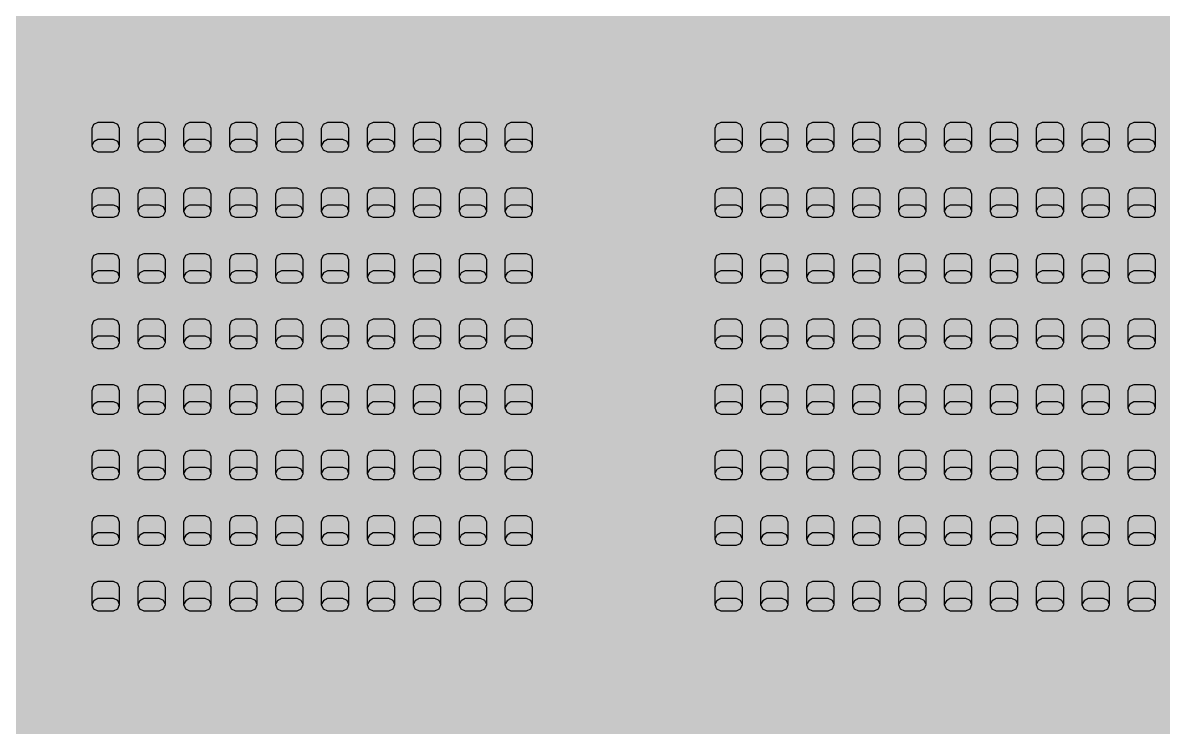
# Model space of a CAD drawing. Header units: feet. Extents: x 280 to 544, y 563 to 815.
# Drawn here: x 369 to 431.6, y 645.9 to 684.5 of the extents above; entities that cross this region are included whole.
import ezdxf

# ---------------------------------------------------------------- set-up
doc = ezdxf.new("R2010")
doc.units = ezdxf.units.FT
doc.header["$MEASUREMENT"] = 0
doc.layers.add('Background', color=7, linetype='Continuous')
doc.layers.add('Layer 1', color=7, linetype='Continuous')

msp = doc.modelspace()

# ---------------------------------------------------------------- hatches: boundary and pattern name
at = {"layer": 'Background', "lineweight": 0, "true_color": 0xe6e6e6, "transparency": 33554687}
h = msp.add_hatch(color=254, dxfattribs=at)
h.dxf.hatch_style = 1
h.paths.add_polyline_path([(491.791, 760.881), (310.541, 760.881), (310.541, 592.714), (491.791, 592.714)])

# ---------------------------------------------------------------- linework, layer by layer
at = {"layer": 'Layer 1', "color": 18, "lineweight": 25, "true_color": 0x000000}
for points in [[(374.269, 677.797), (374.269, 678.731), (374.172, 678.966), (373.936, 679.064), (373.082, 679.064), (372.846, 678.966), (372.748, 678.731), (372.748, 677.797), (372.846, 677.562), (373.082, 677.464), (373.936, 677.464), (374.172, 677.562), (374.269, 677.797), (374.172, 678.033), (373.936, 678.131), (373.082, 678.131), (372.866, 678.013), (372.748, 677.797)], [(376.79, 677.797), (376.79, 678.731), (376.692, 678.966), (376.457, 679.064), (375.603, 679.064), (375.367, 678.966), (375.269, 678.731), (375.269, 677.797), (375.367, 677.562), (375.603, 677.464), (376.457, 677.464), (376.692, 677.562), (376.79, 677.797), (376.692, 678.033), (376.457, 678.131), (375.603, 678.131), (375.387, 678.013), (375.269, 677.797)], [(379.311, 677.797), (379.311, 678.731), (379.213, 678.966), (378.978, 679.064), (378.123, 679.064), (377.888, 678.966), (377.79, 678.731), (377.79, 677.797), (377.888, 677.562), (378.123, 677.464), (378.978, 677.464), (379.213, 677.562), (379.311, 677.797), (379.213, 678.033), (378.978, 678.131), (378.123, 678.131), (377.908, 678.013), (377.79, 677.797)], [(381.832, 677.797), (381.832, 678.731), (381.734, 678.966), (381.498, 679.064), (380.644, 679.064), (380.409, 678.966), (380.311, 678.731), (380.311, 677.797), (380.409, 677.562), (380.644, 677.464), (381.498, 677.464), (381.734, 677.562), (381.832, 677.797), (381.734, 678.033), (381.498, 678.131), (380.644, 678.131), (380.428, 678.013), (380.311, 677.797)], [(384.353, 677.797), (384.353, 678.731), (384.255, 678.966), (384.019, 679.064), (383.165, 679.064), (382.929, 678.966), (382.832, 678.731), (382.832, 677.797), (382.929, 677.562), (383.165, 677.464), (384.019, 677.464), (384.255, 677.562), (384.353, 677.797), (384.255, 678.033), (384.019, 678.131), (383.165, 678.131), (382.949, 678.013), (382.832, 677.797)], [(386.873, 677.797), (386.873, 678.731), (386.776, 678.966), (386.54, 679.064), (385.686, 679.064), (385.45, 678.966), (385.353, 678.731), (385.353, 677.797), (385.45, 677.562), (385.686, 677.464), (386.54, 677.464), (386.776, 677.562), (386.873, 677.797), (386.776, 678.033), (386.54, 678.131), (385.686, 678.131), (385.47, 678.013), (385.353, 677.797)], [(389.394, 677.797), (389.394, 678.731), (389.296, 678.966), (389.061, 679.064), (388.207, 679.064), (387.971, 678.966), (387.873, 678.731), (387.873, 677.797), (387.971, 677.562), (388.207, 677.464), (389.061, 677.464), (389.296, 677.562), (389.394, 677.797), (389.296, 678.033), (389.061, 678.131), (388.207, 678.131), (387.991, 678.013), (387.873, 677.797)], [(391.915, 677.797), (391.915, 678.731), (391.817, 678.966), (391.582, 679.064), (390.727, 679.064), (390.492, 678.966), (390.394, 678.731), (390.394, 677.797), (390.492, 677.562), (390.727, 677.464), (391.582, 677.464), (391.817, 677.562), (391.915, 677.797), (391.817, 678.033), (391.582, 678.131), (390.727, 678.131), (390.512, 678.013), (390.394, 677.797)], [(394.436, 677.797), (394.436, 678.731), (394.338, 678.966), (394.102, 679.064), (393.248, 679.064), (393.012, 678.966), (392.915, 678.731), (392.915, 677.797), (393.012, 677.562), (393.248, 677.464), (394.102, 677.464), (394.338, 677.562), (394.436, 677.797), (394.338, 678.033), (394.102, 678.131), (393.248, 678.131), (393.033, 678.013), (392.915, 677.797)], [(396.957, 677.797), (396.957, 678.731), (396.859, 678.966), (396.623, 679.064), (395.769, 679.064), (395.533, 678.966), (395.436, 678.731), (395.436, 677.797), (395.533, 677.562), (395.769, 677.464), (396.623, 677.464), (396.859, 677.562), (396.957, 677.797), (396.859, 678.033), (396.623, 678.131), (395.769, 678.131), (395.553, 678.013), (395.436, 677.797)], [(408.477, 677.797), (408.477, 678.731), (408.38, 678.966), (408.144, 679.064), (407.29, 679.064), (407.054, 678.966), (406.957, 678.731), (406.957, 677.797), (407.054, 677.562), (407.29, 677.464), (408.144, 677.464), (408.38, 677.562), (408.477, 677.797), (408.38, 678.033), (408.144, 678.131), (407.29, 678.131), (407.074, 678.013), (406.957, 677.797)], [(410.998, 677.797), (410.998, 678.731), (410.901, 678.966), (410.665, 679.064), (409.811, 679.064), (409.575, 678.966), (409.477, 678.731), (409.477, 677.797), (409.575, 677.562), (409.811, 677.464), (410.665, 677.464), (410.901, 677.562), (410.998, 677.797), (410.901, 678.033), (410.665, 678.131), (409.811, 678.131), (409.595, 678.013), (409.477, 677.797)], [(413.519, 677.797), (413.519, 678.731), (413.421, 678.966), (413.186, 679.064), (412.331, 679.064), (412.096, 678.966), (411.998, 678.731), (411.998, 677.797), (412.096, 677.562), (412.331, 677.464), (413.186, 677.464), (413.421, 677.562), (413.519, 677.797), (413.421, 678.033), (413.186, 678.131), (412.331, 678.131), (412.116, 678.013), (411.998, 677.797)], [(416.04, 677.797), (416.04, 678.731), (415.942, 678.966), (415.706, 679.064), (414.852, 679.064), (414.616, 678.966), (414.519, 678.731), (414.519, 677.797), (414.616, 677.562), (414.852, 677.464), (415.706, 677.464), (415.942, 677.562), (416.04, 677.797), (415.942, 678.033), (415.706, 678.131), (414.852, 678.131), (414.637, 678.013), (414.519, 677.797)], [(418.56, 677.797), (418.56, 678.731), (418.463, 678.966), (418.227, 679.064), (417.373, 679.064), (417.137, 678.966), (417.04, 678.731), (417.04, 677.797), (417.137, 677.562), (417.373, 677.464), (418.227, 677.464), (418.463, 677.562), (418.56, 677.797), (418.463, 678.033), (418.227, 678.131), (417.373, 678.131), (417.157, 678.013), (417.04, 677.797)], [(421.081, 677.797), (421.081, 678.731), (420.984, 678.966), (420.748, 679.064), (419.894, 679.064), (419.658, 678.966), (419.56, 678.731), (419.56, 677.797), (419.658, 677.562), (419.894, 677.464), (420.748, 677.464), (420.984, 677.562), (421.081, 677.797), (420.984, 678.033), (420.748, 678.131), (419.894, 678.131), (419.678, 678.013), (419.56, 677.797)], [(423.602, 677.797), (423.602, 678.731), (423.505, 678.966), (423.269, 679.064), (422.415, 679.064), (422.179, 678.966), (422.081, 678.731), (422.081, 677.797), (422.179, 677.562), (422.415, 677.464), (423.269, 677.464), (423.505, 677.562), (423.602, 677.797), (423.505, 678.033), (423.269, 678.131), (422.415, 678.131), (422.199, 678.013), (422.081, 677.797)], [(426.123, 677.797), (426.123, 678.731), (426.025, 678.966), (425.79, 679.064), (424.935, 679.064), (424.7, 678.966), (424.602, 678.731), (424.602, 677.797), (424.7, 677.562), (424.935, 677.464), (425.79, 677.464), (426.025, 677.562), (426.123, 677.797), (426.025, 678.033), (425.79, 678.131), (424.935, 678.131), (424.72, 678.013), (424.602, 677.797)], [(428.644, 677.797), (428.644, 678.731), (428.546, 678.966), (428.31, 679.064), (427.456, 679.064), (427.221, 678.966), (427.123, 678.731), (427.123, 677.797), (427.221, 677.562), (427.456, 677.464), (428.31, 677.464), (428.546, 677.562), (428.644, 677.797), (428.546, 678.033), (428.31, 678.131), (427.456, 678.131), (427.24, 678.013), (427.123, 677.797)], [(431.164, 677.797), (431.164, 678.731), (431.067, 678.966), (430.831, 679.064), (429.977, 679.064), (429.741, 678.966), (429.644, 678.731), (429.644, 677.797), (429.741, 677.562), (429.977, 677.464), (430.831, 677.464), (431.067, 677.562), (431.164, 677.797), (431.067, 678.033), (430.831, 678.131), (429.977, 678.131), (429.761, 678.013), (429.644, 677.797)], [(374.269, 674.197), (374.269, 675.131), (374.172, 675.366), (373.936, 675.464), (373.082, 675.464), (372.846, 675.366), (372.748, 675.131), (372.748, 674.197), (372.846, 673.962), (373.082, 673.864), (373.936, 673.864), (374.172, 673.962), (374.269, 674.197), (374.172, 674.433), (373.936, 674.531), (373.082, 674.531), (372.866, 674.413), (372.748, 674.197)], [(376.79, 674.197), (376.79, 675.131), (376.692, 675.366), (376.457, 675.464), (375.603, 675.464), (375.367, 675.366), (375.269, 675.131), (375.269, 674.197), (375.367, 673.962), (375.603, 673.864), (376.457, 673.864), (376.692, 673.962), (376.79, 674.197), (376.692, 674.433), (376.457, 674.531), (375.603, 674.531), (375.387, 674.413), (375.269, 674.197)], [(379.311, 674.197), (379.311, 675.131), (379.213, 675.366), (378.978, 675.464), (378.123, 675.464), (377.888, 675.366), (377.79, 675.131), (377.79, 674.197), (377.888, 673.962), (378.123, 673.864), (378.978, 673.864), (379.213, 673.962), (379.311, 674.197), (379.213, 674.433), (378.978, 674.531), (378.123, 674.531), (377.908, 674.413), (377.79, 674.197)], [(381.832, 674.197), (381.832, 675.131), (381.734, 675.366), (381.498, 675.464), (380.644, 675.464), (380.409, 675.366), (380.311, 675.131), (380.311, 674.197), (380.409, 673.962), (380.644, 673.864), (381.498, 673.864), (381.734, 673.962), (381.832, 674.197), (381.734, 674.433), (381.498, 674.531), (380.644, 674.531), (380.428, 674.413), (380.311, 674.197)], [(384.353, 674.197), (384.353, 675.131), (384.255, 675.366), (384.019, 675.464), (383.165, 675.464), (382.929, 675.366), (382.832, 675.131), (382.832, 674.197), (382.929, 673.962), (383.165, 673.864), (384.019, 673.864), (384.255, 673.962), (384.353, 674.197), (384.255, 674.433), (384.019, 674.531), (383.165, 674.531), (382.949, 674.413), (382.832, 674.197)], [(386.873, 674.197), (386.873, 675.131), (386.776, 675.366), (386.54, 675.464), (385.686, 675.464), (385.45, 675.366), (385.353, 675.131), (385.353, 674.197), (385.45, 673.962), (385.686, 673.864), (386.54, 673.864), (386.776, 673.962), (386.873, 674.197), (386.776, 674.433), (386.54, 674.531), (385.686, 674.531), (385.47, 674.413), (385.353, 674.197)], [(389.394, 674.197), (389.394, 675.131), (389.296, 675.366), (389.061, 675.464), (388.207, 675.464), (387.971, 675.366), (387.873, 675.131), (387.873, 674.197), (387.971, 673.962), (388.207, 673.864), (389.061, 673.864), (389.296, 673.962), (389.394, 674.197), (389.296, 674.433), (389.061, 674.531), (388.207, 674.531), (387.991, 674.413), (387.873, 674.197)], [(391.915, 674.197), (391.915, 675.131), (391.817, 675.366), (391.582, 675.464), (390.727, 675.464), (390.492, 675.366), (390.394, 675.131), (390.394, 674.197), (390.492, 673.962), (390.727, 673.864), (391.582, 673.864), (391.817, 673.962), (391.915, 674.197), (391.817, 674.433), (391.582, 674.531), (390.727, 674.531), (390.512, 674.413), (390.394, 674.197)], [(394.436, 674.197), (394.436, 675.131), (394.338, 675.366), (394.102, 675.464), (393.248, 675.464), (393.012, 675.366), (392.915, 675.131), (392.915, 674.197), (393.012, 673.962), (393.248, 673.864), (394.102, 673.864), (394.338, 673.962), (394.436, 674.197), (394.338, 674.433), (394.102, 674.531), (393.248, 674.531), (393.033, 674.413), (392.915, 674.197)], [(396.957, 674.197), (396.957, 675.131), (396.859, 675.366), (396.623, 675.464), (395.769, 675.464), (395.533, 675.366), (395.436, 675.131), (395.436, 674.197), (395.533, 673.962), (395.769, 673.864), (396.623, 673.864), (396.859, 673.962), (396.957, 674.197), (396.859, 674.433), (396.623, 674.531), (395.769, 674.531), (395.553, 674.413), (395.436, 674.197)], [(408.477, 674.197), (408.477, 675.131), (408.38, 675.366), (408.144, 675.464), (407.29, 675.464), (407.054, 675.366), (406.957, 675.131), (406.957, 674.197), (407.054, 673.962), (407.29, 673.864), (408.144, 673.864), (408.38, 673.962), (408.477, 674.197), (408.38, 674.433), (408.144, 674.531), (407.29, 674.531), (407.074, 674.413), (406.957, 674.197)], [(410.998, 674.197), (410.998, 675.131), (410.901, 675.366), (410.665, 675.464), (409.811, 675.464), (409.575, 675.366), (409.477, 675.131), (409.477, 674.197), (409.575, 673.962), (409.811, 673.864), (410.665, 673.864), (410.901, 673.962), (410.998, 674.197), (410.901, 674.433), (410.665, 674.531), (409.811, 674.531), (409.595, 674.413), (409.477, 674.197)], [(413.519, 674.197), (413.519, 675.131), (413.421, 675.366), (413.186, 675.464), (412.331, 675.464), (412.096, 675.366), (411.998, 675.131), (411.998, 674.197), (412.096, 673.962), (412.331, 673.864), (413.186, 673.864), (413.421, 673.962), (413.519, 674.197), (413.421, 674.433), (413.186, 674.531), (412.331, 674.531), (412.116, 674.413), (411.998, 674.197)], [(416.04, 674.197), (416.04, 675.131), (415.942, 675.366), (415.706, 675.464), (414.852, 675.464), (414.616, 675.366), (414.519, 675.131), (414.519, 674.197), (414.616, 673.962), (414.852, 673.864), (415.706, 673.864), (415.942, 673.962), (416.04, 674.197), (415.942, 674.433), (415.706, 674.531), (414.852, 674.531), (414.637, 674.413), (414.519, 674.197)], [(418.56, 674.197), (418.56, 675.131), (418.463, 675.366), (418.227, 675.464), (417.373, 675.464), (417.137, 675.366), (417.04, 675.131), (417.04, 674.197), (417.137, 673.962), (417.373, 673.864), (418.227, 673.864), (418.463, 673.962), (418.56, 674.197), (418.463, 674.433), (418.227, 674.531), (417.373, 674.531), (417.157, 674.413), (417.04, 674.197)], [(421.081, 674.197), (421.081, 675.131), (420.984, 675.366), (420.748, 675.464), (419.894, 675.464), (419.658, 675.366), (419.56, 675.131), (419.56, 674.197), (419.658, 673.962), (419.894, 673.864), (420.748, 673.864), (420.984, 673.962), (421.081, 674.197), (420.984, 674.433), (420.748, 674.531), (419.894, 674.531), (419.678, 674.413), (419.56, 674.197)], [(423.602, 674.197), (423.602, 675.131), (423.505, 675.366), (423.269, 675.464), (422.415, 675.464), (422.179, 675.366), (422.081, 675.131), (422.081, 674.197), (422.179, 673.962), (422.415, 673.864), (423.269, 673.864), (423.505, 673.962), (423.602, 674.197), (423.505, 674.433), (423.269, 674.531), (422.415, 674.531), (422.199, 674.413), (422.081, 674.197)], [(426.123, 674.197), (426.123, 675.131), (426.025, 675.366), (425.79, 675.464), (424.935, 675.464), (424.7, 675.366), (424.602, 675.131), (424.602, 674.197), (424.7, 673.962), (424.935, 673.864), (425.79, 673.864), (426.025, 673.962), (426.123, 674.197), (426.025, 674.433), (425.79, 674.531), (424.935, 674.531), (424.72, 674.413), (424.602, 674.197)], [(428.644, 674.197), (428.644, 675.131), (428.546, 675.366), (428.31, 675.464), (427.456, 675.464), (427.221, 675.366), (427.123, 675.131), (427.123, 674.197), (427.221, 673.962), (427.456, 673.864), (428.31, 673.864), (428.546, 673.962), (428.644, 674.197), (428.546, 674.433), (428.31, 674.531), (427.456, 674.531), (427.24, 674.413), (427.123, 674.197)], [(431.164, 674.197), (431.164, 675.131), (431.067, 675.366), (430.831, 675.464), (429.977, 675.464), (429.741, 675.366), (429.644, 675.131), (429.644, 674.197), (429.741, 673.962), (429.977, 673.864), (430.831, 673.864), (431.067, 673.962), (431.164, 674.197), (431.067, 674.433), (430.831, 674.531), (429.977, 674.531), (429.761, 674.413), (429.644, 674.197)], [(374.269, 670.597), (374.269, 671.531), (374.172, 671.766), (373.936, 671.864), (373.082, 671.864), (372.846, 671.766), (372.748, 671.531), (372.748, 670.597), (372.846, 670.362), (373.082, 670.264), (373.936, 670.264), (374.172, 670.362), (374.269, 670.597), (374.172, 670.833), (373.936, 670.931), (373.082, 670.931), (372.866, 670.813), (372.748, 670.597)], [(376.79, 670.597), (376.79, 671.531), (376.692, 671.766), (376.457, 671.864), (375.603, 671.864), (375.367, 671.766), (375.269, 671.531), (375.269, 670.597), (375.367, 670.362), (375.603, 670.264), (376.457, 670.264), (376.692, 670.362), (376.79, 670.597), (376.692, 670.833), (376.457, 670.931), (375.603, 670.931), (375.387, 670.813), (375.269, 670.597)], [(379.311, 670.597), (379.311, 671.531), (379.213, 671.766), (378.978, 671.864), (378.123, 671.864), (377.888, 671.766), (377.79, 671.531), (377.79, 670.597), (377.888, 670.362), (378.123, 670.264), (378.978, 670.264), (379.213, 670.362), (379.311, 670.597), (379.213, 670.833), (378.978, 670.931), (378.123, 670.931), (377.908, 670.813), (377.79, 670.597)], [(381.832, 670.597), (381.832, 671.531), (381.734, 671.766), (381.498, 671.864), (380.644, 671.864), (380.409, 671.766), (380.311, 671.531), (380.311, 670.597), (380.409, 670.362), (380.644, 670.264), (381.498, 670.264), (381.734, 670.362), (381.832, 670.597), (381.734, 670.833), (381.498, 670.931), (380.644, 670.931), (380.428, 670.813), (380.311, 670.597)], [(384.353, 670.597), (384.353, 671.531), (384.255, 671.766), (384.019, 671.864), (383.165, 671.864), (382.929, 671.766), (382.832, 671.531), (382.832, 670.597), (382.929, 670.362), (383.165, 670.264), (384.019, 670.264), (384.255, 670.362), (384.353, 670.597), (384.255, 670.833), (384.019, 670.931), (383.165, 670.931), (382.949, 670.813), (382.832, 670.597)], [(386.873, 670.597), (386.873, 671.531), (386.776, 671.766), (386.54, 671.864), (385.686, 671.864), (385.45, 671.766), (385.353, 671.531), (385.353, 670.597), (385.45, 670.362), (385.686, 670.264), (386.54, 670.264), (386.776, 670.362), (386.873, 670.597), (386.776, 670.833), (386.54, 670.931), (385.686, 670.931), (385.47, 670.813), (385.353, 670.597)], [(389.394, 670.597), (389.394, 671.531), (389.296, 671.766), (389.061, 671.864), (388.207, 671.864), (387.971, 671.766), (387.873, 671.531), (387.873, 670.597), (387.971, 670.362), (388.207, 670.264), (389.061, 670.264), (389.296, 670.362), (389.394, 670.597), (389.296, 670.833), (389.061, 670.931), (388.207, 670.931), (387.991, 670.813), (387.873, 670.597)], [(391.915, 670.597), (391.915, 671.531), (391.817, 671.766), (391.582, 671.864), (390.727, 671.864), (390.492, 671.766), (390.394, 671.531), (390.394, 670.597), (390.492, 670.362), (390.727, 670.264), (391.582, 670.264), (391.817, 670.362), (391.915, 670.597), (391.817, 670.833), (391.582, 670.931), (390.727, 670.931), (390.512, 670.813), (390.394, 670.597)], [(394.436, 670.597), (394.436, 671.531), (394.338, 671.766), (394.102, 671.864), (393.248, 671.864), (393.012, 671.766), (392.915, 671.531), (392.915, 670.597), (393.012, 670.362), (393.248, 670.264), (394.102, 670.264), (394.338, 670.362), (394.436, 670.597), (394.338, 670.833), (394.102, 670.931), (393.248, 670.931), (393.033, 670.813), (392.915, 670.597)], [(396.957, 670.597), (396.957, 671.531), (396.859, 671.766), (396.623, 671.864), (395.769, 671.864), (395.533, 671.766), (395.436, 671.531), (395.436, 670.597), (395.533, 670.362), (395.769, 670.264), (396.623, 670.264), (396.859, 670.362), (396.957, 670.597), (396.859, 670.833), (396.623, 670.931), (395.769, 670.931), (395.553, 670.813), (395.436, 670.597)], [(408.477, 670.597), (408.477, 671.531), (408.38, 671.766), (408.144, 671.864), (407.29, 671.864), (407.054, 671.766), (406.957, 671.531), (406.957, 670.597), (407.054, 670.362), (407.29, 670.264), (408.144, 670.264), (408.38, 670.362), (408.477, 670.597), (408.38, 670.833), (408.144, 670.931), (407.29, 670.931), (407.074, 670.813), (406.957, 670.597)], [(410.998, 670.597), (410.998, 671.531), (410.901, 671.766), (410.665, 671.864), (409.811, 671.864), (409.575, 671.766), (409.477, 671.531), (409.477, 670.597), (409.575, 670.362), (409.811, 670.264), (410.665, 670.264), (410.901, 670.362), (410.998, 670.597), (410.901, 670.833), (410.665, 670.931), (409.811, 670.931), (409.595, 670.813), (409.477, 670.597)], [(413.519, 670.597), (413.519, 671.531), (413.421, 671.766), (413.186, 671.864), (412.331, 671.864), (412.096, 671.766), (411.998, 671.531), (411.998, 670.597), (412.096, 670.362), (412.331, 670.264), (413.186, 670.264), (413.421, 670.362), (413.519, 670.597), (413.421, 670.833), (413.186, 670.931), (412.331, 670.931), (412.116, 670.813), (411.998, 670.597)], [(416.04, 670.597), (416.04, 671.531), (415.942, 671.766), (415.706, 671.864), (414.852, 671.864), (414.616, 671.766), (414.519, 671.531), (414.519, 670.597), (414.616, 670.362), (414.852, 670.264), (415.706, 670.264), (415.942, 670.362), (416.04, 670.597), (415.942, 670.833), (415.706, 670.931), (414.852, 670.931), (414.637, 670.813), (414.519, 670.597)], [(418.56, 670.597), (418.56, 671.531), (418.463, 671.766), (418.227, 671.864), (417.373, 671.864), (417.137, 671.766), (417.04, 671.531), (417.04, 670.597), (417.137, 670.362), (417.373, 670.264), (418.227, 670.264), (418.463, 670.362), (418.56, 670.597), (418.463, 670.833), (418.227, 670.931), (417.373, 670.931), (417.157, 670.813), (417.04, 670.597)], [(421.081, 670.597), (421.081, 671.531), (420.984, 671.766), (420.748, 671.864), (419.894, 671.864), (419.658, 671.766), (419.56, 671.531), (419.56, 670.597), (419.658, 670.362), (419.894, 670.264), (420.748, 670.264), (420.984, 670.362), (421.081, 670.597), (420.984, 670.833), (420.748, 670.931), (419.894, 670.931), (419.678, 670.813), (419.56, 670.597)], [(423.602, 670.597), (423.602, 671.531), (423.505, 671.766), (423.269, 671.864), (422.415, 671.864), (422.179, 671.766), (422.081, 671.531), (422.081, 670.597), (422.179, 670.362), (422.415, 670.264), (423.269, 670.264), (423.505, 670.362), (423.602, 670.597), (423.505, 670.833), (423.269, 670.931), (422.415, 670.931), (422.199, 670.813), (422.081, 670.597)], [(426.123, 670.597), (426.123, 671.531), (426.025, 671.766), (425.79, 671.864), (424.935, 671.864), (424.7, 671.766), (424.602, 671.531), (424.602, 670.597), (424.7, 670.362), (424.935, 670.264), (425.79, 670.264), (426.025, 670.362), (426.123, 670.597), (426.025, 670.833), (425.79, 670.931), (424.935, 670.931), (424.72, 670.813), (424.602, 670.597)], [(428.644, 670.597), (428.644, 671.531), (428.546, 671.766), (428.31, 671.864), (427.456, 671.864), (427.221, 671.766), (427.123, 671.531), (427.123, 670.597), (427.221, 670.362), (427.456, 670.264), (428.31, 670.264), (428.546, 670.362), (428.644, 670.597), (428.546, 670.833), (428.31, 670.931), (427.456, 670.931), (427.24, 670.813), (427.123, 670.597)], [(431.164, 670.597), (431.164, 671.531), (431.067, 671.766), (430.831, 671.864), (429.977, 671.864), (429.741, 671.766), (429.644, 671.531), (429.644, 670.597), (429.741, 670.362), (429.977, 670.264), (430.831, 670.264), (431.067, 670.362), (431.164, 670.597), (431.067, 670.833), (430.831, 670.931), (429.977, 670.931), (429.761, 670.813), (429.644, 670.597)], [(374.269, 666.997), (374.269, 667.931), (374.172, 668.167), (373.936, 668.264), (373.082, 668.264), (372.846, 668.167), (372.748, 667.931), (372.748, 666.997), (372.846, 666.762), (373.082, 666.664), (373.936, 666.664), (374.172, 666.762), (374.269, 666.997), (374.172, 667.233), (373.936, 667.331), (373.082, 667.331), (372.866, 667.213), (372.748, 666.997)], [(376.79, 666.997), (376.79, 667.931), (376.692, 668.167), (376.457, 668.264), (375.603, 668.264), (375.367, 668.167), (375.269, 667.931), (375.269, 666.997), (375.367, 666.762), (375.603, 666.664), (376.457, 666.664), (376.692, 666.762), (376.79, 666.997), (376.692, 667.233), (376.457, 667.331), (375.603, 667.331), (375.387, 667.213), (375.269, 666.997)], [(379.311, 666.997), (379.311, 667.931), (379.213, 668.167), (378.978, 668.264), (378.123, 668.264), (377.888, 668.167), (377.79, 667.931), (377.79, 666.997), (377.888, 666.762), (378.123, 666.664), (378.978, 666.664), (379.213, 666.762), (379.311, 666.997), (379.213, 667.233), (378.978, 667.331), (378.123, 667.331), (377.908, 667.213), (377.79, 666.997)], [(381.832, 666.997), (381.832, 667.931), (381.734, 668.167), (381.498, 668.264), (380.644, 668.264), (380.409, 668.167), (380.311, 667.931), (380.311, 666.997), (380.409, 666.762), (380.644, 666.664), (381.498, 666.664), (381.734, 666.762), (381.832, 666.997), (381.734, 667.233), (381.498, 667.331), (380.644, 667.331), (380.428, 667.213), (380.311, 666.997)], [(384.353, 666.997), (384.353, 667.931), (384.255, 668.167), (384.019, 668.264), (383.165, 668.264), (382.929, 668.167), (382.832, 667.931), (382.832, 666.997), (382.929, 666.762), (383.165, 666.664), (384.019, 666.664), (384.255, 666.762), (384.353, 666.997), (384.255, 667.233), (384.019, 667.331), (383.165, 667.331), (382.949, 667.213), (382.832, 666.997)], [(386.873, 666.997), (386.873, 667.931), (386.776, 668.167), (386.54, 668.264), (385.686, 668.264), (385.45, 668.167), (385.353, 667.931), (385.353, 666.997), (385.45, 666.762), (385.686, 666.664), (386.54, 666.664), (386.776, 666.762), (386.873, 666.997), (386.776, 667.233), (386.54, 667.331), (385.686, 667.331), (385.47, 667.213), (385.353, 666.997)], [(389.394, 666.997), (389.394, 667.931), (389.296, 668.167), (389.061, 668.264), (388.207, 668.264), (387.971, 668.167), (387.873, 667.931), (387.873, 666.997), (387.971, 666.762), (388.207, 666.664), (389.061, 666.664), (389.296, 666.762), (389.394, 666.997), (389.296, 667.233), (389.061, 667.331), (388.207, 667.331), (387.991, 667.213), (387.873, 666.997)], [(391.915, 666.997), (391.915, 667.931), (391.817, 668.167), (391.582, 668.264), (390.727, 668.264), (390.492, 668.167), (390.394, 667.931), (390.394, 666.997), (390.492, 666.762), (390.727, 666.664), (391.582, 666.664), (391.817, 666.762), (391.915, 666.997), (391.817, 667.233), (391.582, 667.331), (390.727, 667.331), (390.512, 667.213), (390.394, 666.997)], [(394.436, 666.997), (394.436, 667.931), (394.338, 668.167), (394.102, 668.264), (393.248, 668.264), (393.012, 668.167), (392.915, 667.931), (392.915, 666.997), (393.012, 666.762), (393.248, 666.664), (394.102, 666.664), (394.338, 666.762), (394.436, 666.997), (394.338, 667.233), (394.102, 667.331), (393.248, 667.331), (393.033, 667.213), (392.915, 666.997)], [(396.957, 666.997), (396.957, 667.931), (396.859, 668.167), (396.623, 668.264), (395.769, 668.264), (395.533, 668.167), (395.436, 667.931), (395.436, 666.997), (395.533, 666.762), (395.769, 666.664), (396.623, 666.664), (396.859, 666.762), (396.957, 666.997), (396.859, 667.233), (396.623, 667.331), (395.769, 667.331), (395.553, 667.213), (395.436, 666.997)], [(408.477, 666.997), (408.477, 667.931), (408.38, 668.167), (408.144, 668.264), (407.29, 668.264), (407.054, 668.167), (406.957, 667.931), (406.957, 666.997), (407.054, 666.762), (407.29, 666.664), (408.144, 666.664), (408.38, 666.762), (408.477, 666.997), (408.38, 667.233), (408.144, 667.331), (407.29, 667.331), (407.074, 667.213), (406.957, 666.997)], [(410.998, 666.997), (410.998, 667.931), (410.901, 668.167), (410.665, 668.264), (409.811, 668.264), (409.575, 668.167), (409.477, 667.931), (409.477, 666.997), (409.575, 666.762), (409.811, 666.664), (410.665, 666.664), (410.901, 666.762), (410.998, 666.997), (410.901, 667.233), (410.665, 667.331), (409.811, 667.331), (409.595, 667.213), (409.477, 666.997)], [(413.519, 666.997), (413.519, 667.931), (413.421, 668.167), (413.186, 668.264), (412.331, 668.264), (412.096, 668.167), (411.998, 667.931), (411.998, 666.997), (412.096, 666.762), (412.331, 666.664), (413.186, 666.664), (413.421, 666.762), (413.519, 666.997), (413.421, 667.233), (413.186, 667.331), (412.331, 667.331), (412.116, 667.213), (411.998, 666.997)], [(416.04, 666.997), (416.04, 667.931), (415.942, 668.167), (415.706, 668.264), (414.852, 668.264), (414.616, 668.167), (414.519, 667.931), (414.519, 666.997), (414.616, 666.762), (414.852, 666.664), (415.706, 666.664), (415.942, 666.762), (416.04, 666.997), (415.942, 667.233), (415.706, 667.331), (414.852, 667.331), (414.637, 667.213), (414.519, 666.997)], [(418.56, 666.997), (418.56, 667.931), (418.463, 668.167), (418.227, 668.264), (417.373, 668.264), (417.137, 668.167), (417.04, 667.931), (417.04, 666.997), (417.137, 666.762), (417.373, 666.664), (418.227, 666.664), (418.463, 666.762), (418.56, 666.997), (418.463, 667.233), (418.227, 667.331), (417.373, 667.331), (417.157, 667.213), (417.04, 666.997)], [(421.081, 666.997), (421.081, 667.931), (420.984, 668.167), (420.748, 668.264), (419.894, 668.264), (419.658, 668.167), (419.56, 667.931), (419.56, 666.997), (419.658, 666.762), (419.894, 666.664), (420.748, 666.664), (420.984, 666.762), (421.081, 666.997), (420.984, 667.233), (420.748, 667.331), (419.894, 667.331), (419.678, 667.213), (419.56, 666.997)], [(423.602, 666.997), (423.602, 667.931), (423.505, 668.167), (423.269, 668.264), (422.415, 668.264), (422.179, 668.167), (422.081, 667.931), (422.081, 666.997), (422.179, 666.762), (422.415, 666.664), (423.269, 666.664), (423.505, 666.762), (423.602, 666.997), (423.505, 667.233), (423.269, 667.331), (422.415, 667.331), (422.199, 667.213), (422.081, 666.997)], [(426.123, 666.997), (426.123, 667.931), (426.025, 668.167), (425.79, 668.264), (424.935, 668.264), (424.7, 668.167), (424.602, 667.931), (424.602, 666.997), (424.7, 666.762), (424.935, 666.664), (425.79, 666.664), (426.025, 666.762), (426.123, 666.997), (426.025, 667.233), (425.79, 667.331), (424.935, 667.331), (424.72, 667.213), (424.602, 666.997)], [(428.644, 666.997), (428.644, 667.931), (428.546, 668.167), (428.31, 668.264), (427.456, 668.264), (427.221, 668.167), (427.123, 667.931), (427.123, 666.997), (427.221, 666.762), (427.456, 666.664), (428.31, 666.664), (428.546, 666.762), (428.644, 666.997), (428.546, 667.233), (428.31, 667.331), (427.456, 667.331), (427.24, 667.213), (427.123, 666.997)], [(431.164, 666.997), (431.164, 667.931), (431.067, 668.167), (430.831, 668.264), (429.977, 668.264), (429.741, 668.167), (429.644, 667.931), (429.644, 666.997), (429.741, 666.762), (429.977, 666.664), (430.831, 666.664), (431.067, 666.762), (431.164, 666.997), (431.067, 667.233), (430.831, 667.331), (429.977, 667.331), (429.761, 667.213), (429.644, 666.997)], [(374.269, 663.397), (374.269, 664.331), (374.172, 664.567), (373.936, 664.664), (373.082, 664.664), (372.846, 664.567), (372.748, 664.331), (372.748, 663.397), (372.846, 663.162), (373.082, 663.064), (373.936, 663.064), (374.172, 663.162), (374.269, 663.397), (374.172, 663.633), (373.936, 663.731), (373.082, 663.731), (372.866, 663.613), (372.748, 663.397)], [(376.79, 663.397), (376.79, 664.331), (376.692, 664.567), (376.457, 664.664), (375.603, 664.664), (375.367, 664.567), (375.269, 664.331), (375.269, 663.397), (375.367, 663.162), (375.603, 663.064), (376.457, 663.064), (376.692, 663.162), (376.79, 663.397), (376.692, 663.633), (376.457, 663.731), (375.603, 663.731), (375.387, 663.613), (375.269, 663.397)], [(379.311, 663.397), (379.311, 664.331), (379.213, 664.567), (378.978, 664.664), (378.123, 664.664), (377.888, 664.567), (377.79, 664.331), (377.79, 663.397), (377.888, 663.162), (378.123, 663.064), (378.978, 663.064), (379.213, 663.162), (379.311, 663.397), (379.213, 663.633), (378.978, 663.731), (378.123, 663.731), (377.908, 663.613), (377.79, 663.397)], [(381.832, 663.397), (381.832, 664.331), (381.734, 664.567), (381.498, 664.664), (380.644, 664.664), (380.409, 664.567), (380.311, 664.331), (380.311, 663.397), (380.409, 663.162), (380.644, 663.064), (381.498, 663.064), (381.734, 663.162), (381.832, 663.397), (381.734, 663.633), (381.498, 663.731), (380.644, 663.731), (380.428, 663.613), (380.311, 663.397)], [(384.353, 663.397), (384.353, 664.331), (384.255, 664.567), (384.019, 664.664), (383.165, 664.664), (382.929, 664.567), (382.832, 664.331), (382.832, 663.397), (382.929, 663.162), (383.165, 663.064), (384.019, 663.064), (384.255, 663.162), (384.353, 663.397), (384.255, 663.633), (384.019, 663.731), (383.165, 663.731), (382.949, 663.613), (382.832, 663.397)], [(386.873, 663.397), (386.873, 664.331), (386.776, 664.567), (386.54, 664.664), (385.686, 664.664), (385.45, 664.567), (385.353, 664.331), (385.353, 663.397), (385.45, 663.162), (385.686, 663.064), (386.54, 663.064), (386.776, 663.162), (386.873, 663.397), (386.776, 663.633), (386.54, 663.731), (385.686, 663.731), (385.47, 663.613), (385.353, 663.397)], [(389.394, 663.397), (389.394, 664.331), (389.296, 664.567), (389.061, 664.664), (388.207, 664.664), (387.971, 664.567), (387.873, 664.331), (387.873, 663.397), (387.971, 663.162), (388.207, 663.064), (389.061, 663.064), (389.296, 663.162), (389.394, 663.397), (389.296, 663.633), (389.061, 663.731), (388.207, 663.731), (387.991, 663.613), (387.873, 663.397)], [(391.915, 663.397), (391.915, 664.331), (391.817, 664.567), (391.582, 664.664), (390.727, 664.664), (390.492, 664.567), (390.394, 664.331), (390.394, 663.397), (390.492, 663.162), (390.727, 663.064), (391.582, 663.064), (391.817, 663.162), (391.915, 663.397), (391.817, 663.633), (391.582, 663.731), (390.727, 663.731), (390.512, 663.613), (390.394, 663.397)], [(394.436, 663.397), (394.436, 664.331), (394.338, 664.567), (394.102, 664.664), (393.248, 664.664), (393.012, 664.567), (392.915, 664.331), (392.915, 663.397), (393.012, 663.162), (393.248, 663.064), (394.102, 663.064), (394.338, 663.162), (394.436, 663.397), (394.338, 663.633), (394.102, 663.731), (393.248, 663.731), (393.033, 663.613), (392.915, 663.397)], [(396.957, 663.397), (396.957, 664.331), (396.859, 664.567), (396.623, 664.664), (395.769, 664.664), (395.533, 664.567), (395.436, 664.331), (395.436, 663.397), (395.533, 663.162), (395.769, 663.064), (396.623, 663.064), (396.859, 663.162), (396.957, 663.397), (396.859, 663.633), (396.623, 663.731), (395.769, 663.731), (395.553, 663.613), (395.436, 663.397)], [(408.477, 663.397), (408.477, 664.331), (408.38, 664.567), (408.144, 664.664), (407.29, 664.664), (407.054, 664.567), (406.957, 664.331), (406.957, 663.397), (407.054, 663.162), (407.29, 663.064), (408.144, 663.064), (408.38, 663.162), (408.477, 663.397), (408.38, 663.633), (408.144, 663.731), (407.29, 663.731), (407.074, 663.613), (406.957, 663.397)], [(410.998, 663.397), (410.998, 664.331), (410.901, 664.567), (410.665, 664.664), (409.811, 664.664), (409.575, 664.567), (409.477, 664.331), (409.477, 663.397), (409.575, 663.162), (409.811, 663.064), (410.665, 663.064), (410.901, 663.162), (410.998, 663.397), (410.901, 663.633), (410.665, 663.731), (409.811, 663.731), (409.595, 663.613), (409.477, 663.397)], [(413.519, 663.397), (413.519, 664.331), (413.421, 664.567), (413.186, 664.664), (412.331, 664.664), (412.096, 664.567), (411.998, 664.331), (411.998, 663.397), (412.096, 663.162), (412.331, 663.064), (413.186, 663.064), (413.421, 663.162), (413.519, 663.397), (413.421, 663.633), (413.186, 663.731), (412.331, 663.731), (412.116, 663.613), (411.998, 663.397)], [(416.04, 663.397), (416.04, 664.331), (415.942, 664.567), (415.706, 664.664), (414.852, 664.664), (414.616, 664.567), (414.519, 664.331), (414.519, 663.397), (414.616, 663.162), (414.852, 663.064), (415.706, 663.064), (415.942, 663.162), (416.04, 663.397), (415.942, 663.633), (415.706, 663.731), (414.852, 663.731), (414.637, 663.613), (414.519, 663.397)], [(418.56, 663.397), (418.56, 664.331), (418.463, 664.567), (418.227, 664.664), (417.373, 664.664), (417.137, 664.567), (417.04, 664.331), (417.04, 663.397), (417.137, 663.162), (417.373, 663.064), (418.227, 663.064), (418.463, 663.162), (418.56, 663.397), (418.463, 663.633), (418.227, 663.731), (417.373, 663.731), (417.157, 663.613), (417.04, 663.397)], [(421.081, 663.397), (421.081, 664.331), (420.984, 664.567), (420.748, 664.664), (419.894, 664.664), (419.658, 664.567), (419.56, 664.331), (419.56, 663.397), (419.658, 663.162), (419.894, 663.064), (420.748, 663.064), (420.984, 663.162), (421.081, 663.397), (420.984, 663.633), (420.748, 663.731), (419.894, 663.731), (419.678, 663.613), (419.56, 663.397)], [(423.602, 663.397), (423.602, 664.331), (423.505, 664.567), (423.269, 664.664), (422.415, 664.664), (422.179, 664.567), (422.081, 664.331), (422.081, 663.397), (422.179, 663.162), (422.415, 663.064), (423.269, 663.064), (423.505, 663.162), (423.602, 663.397), (423.505, 663.633), (423.269, 663.731), (422.415, 663.731), (422.199, 663.613), (422.081, 663.397)], [(426.123, 663.397), (426.123, 664.331), (426.025, 664.567), (425.79, 664.664), (424.935, 664.664), (424.7, 664.567), (424.602, 664.331), (424.602, 663.397), (424.7, 663.162), (424.935, 663.064), (425.79, 663.064), (426.025, 663.162), (426.123, 663.397), (426.025, 663.633), (425.79, 663.731), (424.935, 663.731), (424.72, 663.613), (424.602, 663.397)], [(428.644, 663.397), (428.644, 664.331), (428.546, 664.567), (428.31, 664.664), (427.456, 664.664), (427.221, 664.567), (427.123, 664.331), (427.123, 663.397), (427.221, 663.162), (427.456, 663.064), (428.31, 663.064), (428.546, 663.162), (428.644, 663.397), (428.546, 663.633), (428.31, 663.731), (427.456, 663.731), (427.24, 663.613), (427.123, 663.397)], [(431.164, 663.397), (431.164, 664.331), (431.067, 664.567), (430.831, 664.664), (429.977, 664.664), (429.741, 664.567), (429.644, 664.331), (429.644, 663.397), (429.741, 663.162), (429.977, 663.064), (430.831, 663.064), (431.067, 663.162), (431.164, 663.397), (431.067, 663.633), (430.831, 663.731), (429.977, 663.731), (429.761, 663.613), (429.644, 663.397)], [(374.269, 659.797), (374.269, 660.731), (374.172, 660.966), (373.936, 661.064), (373.082, 661.064), (372.846, 660.966), (372.748, 660.731), (372.748, 659.797), (372.846, 659.562), (373.082, 659.464), (373.936, 659.464), (374.172, 659.562), (374.269, 659.797), (374.172, 660.033), (373.936, 660.131), (373.082, 660.131), (372.866, 660.013), (372.748, 659.797)], [(376.79, 659.797), (376.79, 660.731), (376.692, 660.966), (376.457, 661.064), (375.603, 661.064), (375.367, 660.966), (375.269, 660.731), (375.269, 659.797), (375.367, 659.562), (375.603, 659.464), (376.457, 659.464), (376.692, 659.562), (376.79, 659.797), (376.692, 660.033), (376.457, 660.131), (375.603, 660.131), (375.387, 660.013), (375.269, 659.797)], [(379.311, 659.797), (379.311, 660.731), (379.213, 660.966), (378.978, 661.064), (378.123, 661.064), (377.888, 660.966), (377.79, 660.731), (377.79, 659.797), (377.888, 659.562), (378.123, 659.464), (378.978, 659.464), (379.213, 659.562), (379.311, 659.797), (379.213, 660.033), (378.978, 660.131), (378.123, 660.131), (377.908, 660.013), (377.79, 659.797)], [(381.832, 659.797), (381.832, 660.731), (381.734, 660.966), (381.498, 661.064), (380.644, 661.064), (380.409, 660.966), (380.311, 660.731), (380.311, 659.797), (380.409, 659.562), (380.644, 659.464), (381.498, 659.464), (381.734, 659.562), (381.832, 659.797), (381.734, 660.033), (381.498, 660.131), (380.644, 660.131), (380.428, 660.013), (380.311, 659.797)], [(384.353, 659.797), (384.353, 660.731), (384.255, 660.966), (384.019, 661.064), (383.165, 661.064), (382.929, 660.966), (382.832, 660.731), (382.832, 659.797), (382.929, 659.562), (383.165, 659.464), (384.019, 659.464), (384.255, 659.562), (384.353, 659.797), (384.255, 660.033), (384.019, 660.131), (383.165, 660.131), (382.949, 660.013), (382.832, 659.797)], [(386.873, 659.797), (386.873, 660.731), (386.776, 660.966), (386.54, 661.064), (385.686, 661.064), (385.45, 660.966), (385.353, 660.731), (385.353, 659.797), (385.45, 659.562), (385.686, 659.464), (386.54, 659.464), (386.776, 659.562), (386.873, 659.797), (386.776, 660.033), (386.54, 660.131), (385.686, 660.131), (385.47, 660.013), (385.353, 659.797)], [(389.394, 659.797), (389.394, 660.731), (389.296, 660.966), (389.061, 661.064), (388.207, 661.064), (387.971, 660.966), (387.873, 660.731), (387.873, 659.797), (387.971, 659.562), (388.207, 659.464), (389.061, 659.464), (389.296, 659.562), (389.394, 659.797), (389.296, 660.033), (389.061, 660.131), (388.207, 660.131), (387.991, 660.013), (387.873, 659.797)], [(391.915, 659.797), (391.915, 660.731), (391.817, 660.966), (391.582, 661.064), (390.727, 661.064), (390.492, 660.966), (390.394, 660.731), (390.394, 659.797), (390.492, 659.562), (390.727, 659.464), (391.582, 659.464), (391.817, 659.562), (391.915, 659.797), (391.817, 660.033), (391.582, 660.131), (390.727, 660.131), (390.512, 660.013), (390.394, 659.797)], [(394.436, 659.797), (394.436, 660.731), (394.338, 660.966), (394.102, 661.064), (393.248, 661.064), (393.012, 660.966), (392.915, 660.731), (392.915, 659.797), (393.012, 659.562), (393.248, 659.464), (394.102, 659.464), (394.338, 659.562), (394.436, 659.797), (394.338, 660.033), (394.102, 660.131), (393.248, 660.131), (393.033, 660.013), (392.915, 659.797)], [(396.957, 659.797), (396.957, 660.731), (396.859, 660.966), (396.623, 661.064), (395.769, 661.064), (395.533, 660.966), (395.436, 660.731), (395.436, 659.797), (395.533, 659.562), (395.769, 659.464), (396.623, 659.464), (396.859, 659.562), (396.957, 659.797), (396.859, 660.033), (396.623, 660.131), (395.769, 660.131), (395.553, 660.013), (395.436, 659.797)], [(408.477, 659.797), (408.477, 660.731), (408.38, 660.966), (408.144, 661.064), (407.29, 661.064), (407.054, 660.966), (406.957, 660.731), (406.957, 659.797), (407.054, 659.562), (407.29, 659.464), (408.144, 659.464), (408.38, 659.562), (408.477, 659.797), (408.38, 660.033), (408.144, 660.131), (407.29, 660.131), (407.074, 660.013), (406.957, 659.797)], [(410.998, 659.797), (410.998, 660.731), (410.901, 660.966), (410.665, 661.064), (409.811, 661.064), (409.575, 660.966), (409.477, 660.731), (409.477, 659.797), (409.575, 659.562), (409.811, 659.464), (410.665, 659.464), (410.901, 659.562), (410.998, 659.797), (410.901, 660.033), (410.665, 660.131), (409.811, 660.131), (409.595, 660.013), (409.477, 659.797)], [(413.519, 659.797), (413.519, 660.731), (413.421, 660.966), (413.186, 661.064), (412.331, 661.064), (412.096, 660.966), (411.998, 660.731), (411.998, 659.797), (412.096, 659.562), (412.331, 659.464), (413.186, 659.464), (413.421, 659.562), (413.519, 659.797), (413.421, 660.033), (413.186, 660.131), (412.331, 660.131), (412.116, 660.013), (411.998, 659.797)], [(416.04, 659.797), (416.04, 660.731), (415.942, 660.966), (415.706, 661.064), (414.852, 661.064), (414.616, 660.966), (414.519, 660.731), (414.519, 659.797), (414.616, 659.562), (414.852, 659.464), (415.706, 659.464), (415.942, 659.562), (416.04, 659.797), (415.942, 660.033), (415.706, 660.131), (414.852, 660.131), (414.637, 660.013), (414.519, 659.797)], [(418.56, 659.797), (418.56, 660.731), (418.463, 660.966), (418.227, 661.064), (417.373, 661.064), (417.137, 660.966), (417.04, 660.731), (417.04, 659.797), (417.137, 659.562), (417.373, 659.464), (418.227, 659.464), (418.463, 659.562), (418.56, 659.797), (418.463, 660.033), (418.227, 660.131), (417.373, 660.131), (417.157, 660.013), (417.04, 659.797)], [(421.081, 659.797), (421.081, 660.731), (420.984, 660.966), (420.748, 661.064), (419.894, 661.064), (419.658, 660.966), (419.56, 660.731), (419.56, 659.797), (419.658, 659.562), (419.894, 659.464), (420.748, 659.464), (420.984, 659.562), (421.081, 659.797), (420.984, 660.033), (420.748, 660.131), (419.894, 660.131), (419.678, 660.013), (419.56, 659.797)], [(423.602, 659.797), (423.602, 660.731), (423.505, 660.966), (423.269, 661.064), (422.415, 661.064), (422.179, 660.966), (422.081, 660.731), (422.081, 659.797), (422.179, 659.562), (422.415, 659.464), (423.269, 659.464), (423.505, 659.562), (423.602, 659.797), (423.505, 660.033), (423.269, 660.131), (422.415, 660.131), (422.199, 660.013), (422.081, 659.797)], [(426.123, 659.797), (426.123, 660.731), (426.025, 660.966), (425.79, 661.064), (424.935, 661.064), (424.7, 660.966), (424.602, 660.731), (424.602, 659.797), (424.7, 659.562), (424.935, 659.464), (425.79, 659.464), (426.025, 659.562), (426.123, 659.797), (426.025, 660.033), (425.79, 660.131), (424.935, 660.131), (424.72, 660.013), (424.602, 659.797)], [(428.644, 659.797), (428.644, 660.731), (428.546, 660.966), (428.31, 661.064), (427.456, 661.064), (427.221, 660.966), (427.123, 660.731), (427.123, 659.797), (427.221, 659.562), (427.456, 659.464), (428.31, 659.464), (428.546, 659.562), (428.644, 659.797), (428.546, 660.033), (428.31, 660.131), (427.456, 660.131), (427.24, 660.013), (427.123, 659.797)], [(431.164, 659.797), (431.164, 660.731), (431.067, 660.966), (430.831, 661.064), (429.977, 661.064), (429.741, 660.966), (429.644, 660.731), (429.644, 659.797), (429.741, 659.562), (429.977, 659.464), (430.831, 659.464), (431.067, 659.562), (431.164, 659.797), (431.067, 660.033), (430.831, 660.131), (429.977, 660.131), (429.761, 660.013), (429.644, 659.797)], [(374.269, 656.197), (374.269, 657.131), (374.172, 657.366), (373.936, 657.464), (373.082, 657.464), (372.846, 657.366), (372.748, 657.131), (372.748, 656.197), (372.846, 655.962), (373.082, 655.864), (373.936, 655.864), (374.172, 655.962), (374.269, 656.197), (374.172, 656.433), (373.936, 656.531), (373.082, 656.531), (372.866, 656.413), (372.748, 656.197)], [(376.79, 656.197), (376.79, 657.131), (376.692, 657.366), (376.457, 657.464), (375.603, 657.464), (375.367, 657.366), (375.269, 657.131), (375.269, 656.197), (375.367, 655.962), (375.603, 655.864), (376.457, 655.864), (376.692, 655.962), (376.79, 656.197), (376.692, 656.433), (376.457, 656.531), (375.603, 656.531), (375.387, 656.413), (375.269, 656.197)], [(379.311, 656.197), (379.311, 657.131), (379.213, 657.366), (378.978, 657.464), (378.123, 657.464), (377.888, 657.366), (377.79, 657.131), (377.79, 656.197), (377.888, 655.962), (378.123, 655.864), (378.978, 655.864), (379.213, 655.962), (379.311, 656.197), (379.213, 656.433), (378.978, 656.531), (378.123, 656.531), (377.908, 656.413), (377.79, 656.197)], [(381.832, 656.197), (381.832, 657.131), (381.734, 657.366), (381.498, 657.464), (380.644, 657.464), (380.409, 657.366), (380.311, 657.131), (380.311, 656.197), (380.409, 655.962), (380.644, 655.864), (381.498, 655.864), (381.734, 655.962), (381.832, 656.197), (381.734, 656.433), (381.498, 656.531), (380.644, 656.531), (380.428, 656.413), (380.311, 656.197)], [(384.353, 656.197), (384.353, 657.131), (384.255, 657.366), (384.019, 657.464), (383.165, 657.464), (382.929, 657.366), (382.832, 657.131), (382.832, 656.197), (382.929, 655.962), (383.165, 655.864), (384.019, 655.864), (384.255, 655.962), (384.353, 656.197), (384.255, 656.433), (384.019, 656.531), (383.165, 656.531), (382.949, 656.413), (382.832, 656.197)], [(386.873, 656.197), (386.873, 657.131), (386.776, 657.366), (386.54, 657.464), (385.686, 657.464), (385.45, 657.366), (385.353, 657.131), (385.353, 656.197), (385.45, 655.962), (385.686, 655.864), (386.54, 655.864), (386.776, 655.962), (386.873, 656.197), (386.776, 656.433), (386.54, 656.531), (385.686, 656.531), (385.47, 656.413), (385.353, 656.197)], [(389.394, 656.197), (389.394, 657.131), (389.296, 657.366), (389.061, 657.464), (388.207, 657.464), (387.971, 657.366), (387.873, 657.131), (387.873, 656.197), (387.971, 655.962), (388.207, 655.864), (389.061, 655.864), (389.296, 655.962), (389.394, 656.197), (389.296, 656.433), (389.061, 656.531), (388.207, 656.531), (387.991, 656.413), (387.873, 656.197)], [(391.915, 656.197), (391.915, 657.131), (391.817, 657.366), (391.582, 657.464), (390.727, 657.464), (390.492, 657.366), (390.394, 657.131), (390.394, 656.197), (390.492, 655.962), (390.727, 655.864), (391.582, 655.864), (391.817, 655.962), (391.915, 656.197), (391.817, 656.433), (391.582, 656.531), (390.727, 656.531), (390.512, 656.413), (390.394, 656.197)], [(394.436, 656.197), (394.436, 657.131), (394.338, 657.366), (394.102, 657.464), (393.248, 657.464), (393.012, 657.366), (392.915, 657.131), (392.915, 656.197), (393.012, 655.962), (393.248, 655.864), (394.102, 655.864), (394.338, 655.962), (394.436, 656.197), (394.338, 656.433), (394.102, 656.531), (393.248, 656.531), (393.033, 656.413), (392.915, 656.197)], [(396.957, 656.197), (396.957, 657.131), (396.859, 657.366), (396.623, 657.464), (395.769, 657.464), (395.533, 657.366), (395.436, 657.131), (395.436, 656.197), (395.533, 655.962), (395.769, 655.864), (396.623, 655.864), (396.859, 655.962), (396.957, 656.197), (396.859, 656.433), (396.623, 656.531), (395.769, 656.531), (395.553, 656.413), (395.436, 656.197)], [(408.477, 656.197), (408.477, 657.131), (408.38, 657.366), (408.144, 657.464), (407.29, 657.464), (407.054, 657.366), (406.957, 657.131), (406.957, 656.197), (407.054, 655.962), (407.29, 655.864), (408.144, 655.864), (408.38, 655.962), (408.477, 656.197), (408.38, 656.433), (408.144, 656.531), (407.29, 656.531), (407.074, 656.413), (406.957, 656.197)], [(410.998, 656.197), (410.998, 657.131), (410.901, 657.366), (410.665, 657.464), (409.811, 657.464), (409.575, 657.366), (409.477, 657.131), (409.477, 656.197), (409.575, 655.962), (409.811, 655.864), (410.665, 655.864), (410.901, 655.962), (410.998, 656.197), (410.901, 656.433), (410.665, 656.531), (409.811, 656.531), (409.595, 656.413), (409.477, 656.197)], [(413.519, 656.197), (413.519, 657.131), (413.421, 657.366), (413.186, 657.464), (412.331, 657.464), (412.096, 657.366), (411.998, 657.131), (411.998, 656.197), (412.096, 655.962), (412.331, 655.864), (413.186, 655.864), (413.421, 655.962), (413.519, 656.197), (413.421, 656.433), (413.186, 656.531), (412.331, 656.531), (412.116, 656.413), (411.998, 656.197)], [(416.04, 656.197), (416.04, 657.131), (415.942, 657.366), (415.706, 657.464), (414.852, 657.464), (414.616, 657.366), (414.519, 657.131), (414.519, 656.197), (414.616, 655.962), (414.852, 655.864), (415.706, 655.864), (415.942, 655.962), (416.04, 656.197), (415.942, 656.433), (415.706, 656.531), (414.852, 656.531), (414.637, 656.413), (414.519, 656.197)], [(418.56, 656.197), (418.56, 657.131), (418.463, 657.366), (418.227, 657.464), (417.373, 657.464), (417.137, 657.366), (417.04, 657.131), (417.04, 656.197), (417.137, 655.962), (417.373, 655.864), (418.227, 655.864), (418.463, 655.962), (418.56, 656.197), (418.463, 656.433), (418.227, 656.531), (417.373, 656.531), (417.157, 656.413), (417.04, 656.197)], [(421.081, 656.197), (421.081, 657.131), (420.984, 657.366), (420.748, 657.464), (419.894, 657.464), (419.658, 657.366), (419.56, 657.131), (419.56, 656.197), (419.658, 655.962), (419.894, 655.864), (420.748, 655.864), (420.984, 655.962), (421.081, 656.197), (420.984, 656.433), (420.748, 656.531), (419.894, 656.531), (419.678, 656.413), (419.56, 656.197)], [(423.602, 656.197), (423.602, 657.131), (423.505, 657.366), (423.269, 657.464), (422.415, 657.464), (422.179, 657.366), (422.081, 657.131), (422.081, 656.197), (422.179, 655.962), (422.415, 655.864), (423.269, 655.864), (423.505, 655.962), (423.602, 656.197), (423.505, 656.433), (423.269, 656.531), (422.415, 656.531), (422.199, 656.413), (422.081, 656.197)], [(426.123, 656.197), (426.123, 657.131), (426.025, 657.366), (425.79, 657.464), (424.935, 657.464), (424.7, 657.366), (424.602, 657.131), (424.602, 656.197), (424.7, 655.962), (424.935, 655.864), (425.79, 655.864), (426.025, 655.962), (426.123, 656.197), (426.025, 656.433), (425.79, 656.531), (424.935, 656.531), (424.72, 656.413), (424.602, 656.197)], [(428.644, 656.197), (428.644, 657.131), (428.546, 657.366), (428.31, 657.464), (427.456, 657.464), (427.221, 657.366), (427.123, 657.131), (427.123, 656.197), (427.221, 655.962), (427.456, 655.864), (428.31, 655.864), (428.546, 655.962), (428.644, 656.197), (428.546, 656.433), (428.31, 656.531), (427.456, 656.531), (427.24, 656.413), (427.123, 656.197)], [(431.164, 656.197), (431.164, 657.131), (431.067, 657.366), (430.831, 657.464), (429.977, 657.464), (429.741, 657.366), (429.644, 657.131), (429.644, 656.197), (429.741, 655.962), (429.977, 655.864), (430.831, 655.864), (431.067, 655.962), (431.164, 656.197), (431.067, 656.433), (430.831, 656.531), (429.977, 656.531), (429.761, 656.413), (429.644, 656.197)], [(374.269, 652.597), (374.269, 653.531), (374.172, 653.766), (373.936, 653.864), (373.082, 653.864), (372.846, 653.766), (372.748, 653.531), (372.748, 652.597), (372.846, 652.362), (373.082, 652.264), (373.936, 652.264), (374.172, 652.362), (374.269, 652.597), (374.172, 652.833), (373.936, 652.931), (373.082, 652.931), (372.866, 652.813), (372.748, 652.597)], [(376.79, 652.597), (376.79, 653.531), (376.692, 653.766), (376.457, 653.864), (375.603, 653.864), (375.367, 653.766), (375.269, 653.531), (375.269, 652.597), (375.367, 652.362), (375.603, 652.264), (376.457, 652.264), (376.692, 652.362), (376.79, 652.597), (376.692, 652.833), (376.457, 652.931), (375.603, 652.931), (375.387, 652.813), (375.269, 652.597)], [(379.311, 652.597), (379.311, 653.531), (379.213, 653.766), (378.978, 653.864), (378.123, 653.864), (377.888, 653.766), (377.79, 653.531), (377.79, 652.597), (377.888, 652.362), (378.123, 652.264), (378.978, 652.264), (379.213, 652.362), (379.311, 652.597), (379.213, 652.833), (378.978, 652.931), (378.123, 652.931), (377.908, 652.813), (377.79, 652.597)], [(381.832, 652.597), (381.832, 653.531), (381.734, 653.766), (381.498, 653.864), (380.644, 653.864), (380.409, 653.766), (380.311, 653.531), (380.311, 652.597), (380.409, 652.362), (380.644, 652.264), (381.498, 652.264), (381.734, 652.362), (381.832, 652.597), (381.734, 652.833), (381.498, 652.931), (380.644, 652.931), (380.428, 652.813), (380.311, 652.597)], [(384.353, 652.597), (384.353, 653.531), (384.255, 653.766), (384.019, 653.864), (383.165, 653.864), (382.929, 653.766), (382.832, 653.531), (382.832, 652.597), (382.929, 652.362), (383.165, 652.264), (384.019, 652.264), (384.255, 652.362), (384.353, 652.597), (384.255, 652.833), (384.019, 652.931), (383.165, 652.931), (382.949, 652.813), (382.832, 652.597)], [(386.873, 652.597), (386.873, 653.531), (386.776, 653.766), (386.54, 653.864), (385.686, 653.864), (385.45, 653.766), (385.353, 653.531), (385.353, 652.597), (385.45, 652.362), (385.686, 652.264), (386.54, 652.264), (386.776, 652.362), (386.873, 652.597), (386.776, 652.833), (386.54, 652.931), (385.686, 652.931), (385.47, 652.813), (385.353, 652.597)], [(389.394, 652.597), (389.394, 653.531), (389.296, 653.766), (389.061, 653.864), (388.207, 653.864), (387.971, 653.766), (387.873, 653.531), (387.873, 652.597), (387.971, 652.362), (388.207, 652.264), (389.061, 652.264), (389.296, 652.362), (389.394, 652.597), (389.296, 652.833), (389.061, 652.931), (388.207, 652.931), (387.991, 652.813), (387.873, 652.597)], [(391.915, 652.597), (391.915, 653.531), (391.817, 653.766), (391.582, 653.864), (390.727, 653.864), (390.492, 653.766), (390.394, 653.531), (390.394, 652.597), (390.492, 652.362), (390.727, 652.264), (391.582, 652.264), (391.817, 652.362), (391.915, 652.597), (391.817, 652.833), (391.582, 652.931), (390.727, 652.931), (390.512, 652.813), (390.394, 652.597)], [(394.436, 652.597), (394.436, 653.531), (394.338, 653.766), (394.102, 653.864), (393.248, 653.864), (393.012, 653.766), (392.915, 653.531), (392.915, 652.597), (393.012, 652.362), (393.248, 652.264), (394.102, 652.264), (394.338, 652.362), (394.436, 652.597), (394.338, 652.833), (394.102, 652.931), (393.248, 652.931), (393.033, 652.813), (392.915, 652.597)], [(396.957, 652.597), (396.957, 653.531), (396.859, 653.766), (396.623, 653.864), (395.769, 653.864), (395.533, 653.766), (395.436, 653.531), (395.436, 652.597), (395.533, 652.362), (395.769, 652.264), (396.623, 652.264), (396.859, 652.362), (396.957, 652.597), (396.859, 652.833), (396.623, 652.931), (395.769, 652.931), (395.553, 652.813), (395.436, 652.597)], [(408.477, 652.597), (408.477, 653.531), (408.38, 653.766), (408.144, 653.864), (407.29, 653.864), (407.054, 653.766), (406.957, 653.531), (406.957, 652.597), (407.054, 652.362), (407.29, 652.264), (408.144, 652.264), (408.38, 652.362), (408.477, 652.597), (408.38, 652.833), (408.144, 652.931), (407.29, 652.931), (407.074, 652.813), (406.957, 652.597)], [(410.998, 652.597), (410.998, 653.531), (410.901, 653.766), (410.665, 653.864), (409.811, 653.864), (409.575, 653.766), (409.477, 653.531), (409.477, 652.597), (409.575, 652.362), (409.811, 652.264), (410.665, 652.264), (410.901, 652.362), (410.998, 652.597), (410.901, 652.833), (410.665, 652.931), (409.811, 652.931), (409.595, 652.813), (409.477, 652.597)], [(413.519, 652.597), (413.519, 653.531), (413.421, 653.766), (413.186, 653.864), (412.331, 653.864), (412.096, 653.766), (411.998, 653.531), (411.998, 652.597), (412.096, 652.362), (412.331, 652.264), (413.186, 652.264), (413.421, 652.362), (413.519, 652.597), (413.421, 652.833), (413.186, 652.931), (412.331, 652.931), (412.116, 652.813), (411.998, 652.597)], [(416.04, 652.597), (416.04, 653.531), (415.942, 653.766), (415.706, 653.864), (414.852, 653.864), (414.616, 653.766), (414.519, 653.531), (414.519, 652.597), (414.616, 652.362), (414.852, 652.264), (415.706, 652.264), (415.942, 652.362), (416.04, 652.597), (415.942, 652.833), (415.706, 652.931), (414.852, 652.931), (414.637, 652.813), (414.519, 652.597)], [(418.56, 652.597), (418.56, 653.531), (418.463, 653.766), (418.227, 653.864), (417.373, 653.864), (417.137, 653.766), (417.04, 653.531), (417.04, 652.597), (417.137, 652.362), (417.373, 652.264), (418.227, 652.264), (418.463, 652.362), (418.56, 652.597), (418.463, 652.833), (418.227, 652.931), (417.373, 652.931), (417.157, 652.813), (417.04, 652.597)], [(421.081, 652.597), (421.081, 653.531), (420.984, 653.766), (420.748, 653.864), (419.894, 653.864), (419.658, 653.766), (419.56, 653.531), (419.56, 652.597), (419.658, 652.362), (419.894, 652.264), (420.748, 652.264), (420.984, 652.362), (421.081, 652.597), (420.984, 652.833), (420.748, 652.931), (419.894, 652.931), (419.678, 652.813), (419.56, 652.597)], [(423.602, 652.597), (423.602, 653.531), (423.505, 653.766), (423.269, 653.864), (422.415, 653.864), (422.179, 653.766), (422.081, 653.531), (422.081, 652.597), (422.179, 652.362), (422.415, 652.264), (423.269, 652.264), (423.505, 652.362), (423.602, 652.597), (423.505, 652.833), (423.269, 652.931), (422.415, 652.931), (422.199, 652.813), (422.081, 652.597)], [(426.123, 652.597), (426.123, 653.531), (426.025, 653.766), (425.79, 653.864), (424.935, 653.864), (424.7, 653.766), (424.602, 653.531), (424.602, 652.597), (424.7, 652.362), (424.935, 652.264), (425.79, 652.264), (426.025, 652.362), (426.123, 652.597), (426.025, 652.833), (425.79, 652.931), (424.935, 652.931), (424.72, 652.813), (424.602, 652.597)], [(428.644, 652.597), (428.644, 653.531), (428.546, 653.766), (428.31, 653.864), (427.456, 653.864), (427.221, 653.766), (427.123, 653.531), (427.123, 652.597), (427.221, 652.362), (427.456, 652.264), (428.31, 652.264), (428.546, 652.362), (428.644, 652.597), (428.546, 652.833), (428.31, 652.931), (427.456, 652.931), (427.24, 652.813), (427.123, 652.597)], [(431.164, 652.597), (431.164, 653.531), (431.067, 653.766), (430.831, 653.864), (429.977, 653.864), (429.741, 653.766), (429.644, 653.531), (429.644, 652.597), (429.741, 652.362), (429.977, 652.264), (430.831, 652.264), (431.067, 652.362), (431.164, 652.597), (431.067, 652.833), (430.831, 652.931), (429.977, 652.931), (429.761, 652.813), (429.644, 652.597)]]:
    msp.add_lwpolyline(points, dxfattribs=at)

doc.saveas('drawing.dxf')
